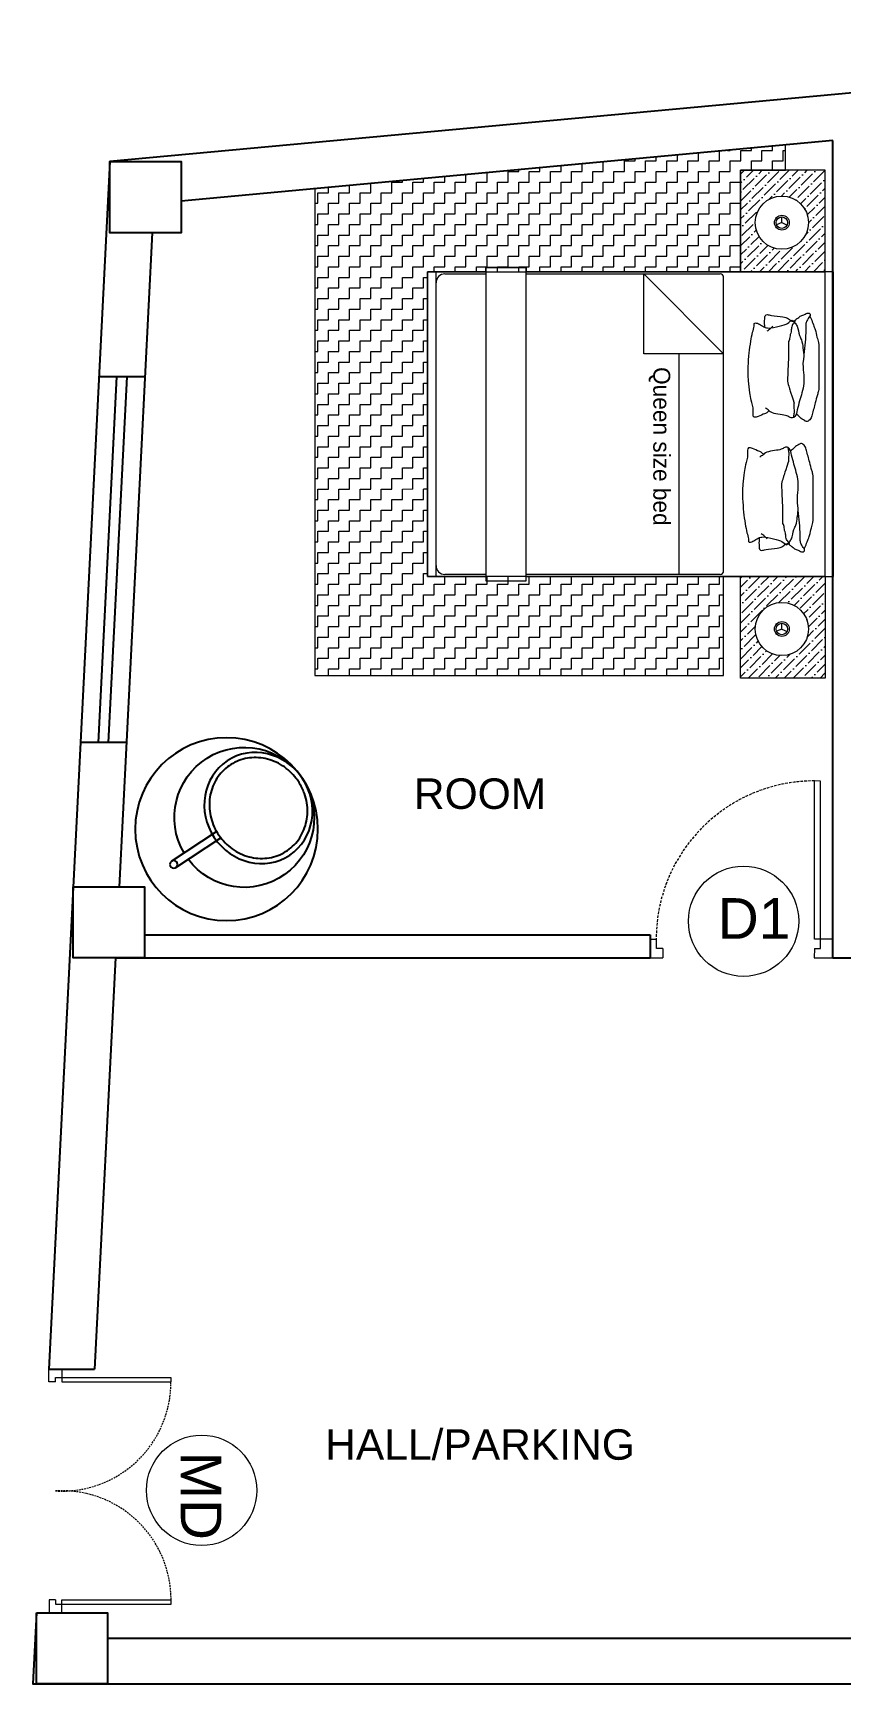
# Model space of a CAD drawing. Header units: inches. Extents: x -9985691 to 3643, y -3270716 to 4788.
# Drawn here: x -4975115.3 to -4974956.4, y -3264133.5 to -3263808.5 of the extents above; entities that cross this region are included whole.
import ezdxf

# ---------------------------------------------------------------- set-up
doc = ezdxf.new("R2010")
doc.units = ezdxf.units.IN
doc.header["$LTSCALE"] = 2
doc.header["$MEASUREMENT"] = 0
doc.linetypes.add('ACAD_ISO02W100', pattern=[15, 12, -3])
doc.linetypes.add('HIDDEN', pattern=[0.375, 0.25, -0.125])
doc.layers.get('0').update_dxf_attribs({"linetype": 'CONTINUOUS'})
for name, color, linetype, lineweight in [('Annotate-Lite.w', 177, 'CONTINUOUS', 9), ('Door-Window.w', 4, 'CONTINUOUS', 15), ('Elevation2', 212, 'CONTINUOUS', 20), ('Elevation3', 74, 'CONTINUOUS', 13), ('HATCH', 60, 'ACAD_ISO02W100', 13), ('TEXT', 181, 'CONTINUOUS', 25)]:
    doc.layers.add(name, color=color, linetype=linetype, lineweight=lineweight)
doc.layers.add('furniture', color=31, linetype='CONTINUOUS')
doc.layers.add('Text-external', color=7, linetype='CONTINUOUS')
doc.styles.add('arial.', font='arial.ttf')
doc.styles.add('gaurav', font='arial.ttf')
doc.styles.add('WD-75', font='ARIALN.TTF', dxfattribs={"height": 150})

# ---------------------------------------------------------------- blocks, each defined once
blk = doc.blocks.new('FDFDRE')
at = {"ltscale": 3}
for p, q in [((165701.11, -58637.82), (165701.1, -58641.5)), ((165704.78, -58637.83), (165701.11, -58637.82)), ((165704.78, -58639.66), (165704.78, -58637.83)), ((165766.98, -58637.83), (165770.65, -58637.82)), ((165766.98, -58639.66), (165766.98, -58637.83)), ((165770.65, -58637.82), (165770.65, -58641.5)), ((165701.1, -58641.5), (165703.55, -58641.5)), ((165703.55, -58641.5), (165703.53, -58672.63)), ((165704.78, -58639.66), (165703.55, -58639.66)), ((165703.55, -58639.66), (165703.55, -58641.5)), ((165703.55, -58641.5), (165704.78, -58641.5)), ((165704.78, -58641.5), (165704.76, -58672.65)), ((165766.98, -58639.66), (165768.2, -58639.66)), ((165766.98, -58641.5), (165767, -58672.65)), ((165768.2, -58641.5), (165766.98, -58641.5)), ((165768.2, -58639.66), (165768.2, -58641.5)), ((165770.65, -58641.5), (165768.2, -58641.5)), ((165768.2, -58641.5), (165768.22, -58672.63)), ((165703.53, -58672.63), (165704.76, -58672.65)), ((165768.22, -58672.63), (165767, -58672.65))]:
    blk.add_line(p, q, dxfattribs=at)
at = {"layer": 'Door-Window.w', "color": 9, "linetype": 'HIDDEN', "lineweight": 18}
for centre, start, end in [((165704.78, -58641.5), 269.9618, 3.3835), ((165766.98, -58641.5), 176.6165, 270.0382)]:
    blk.add_arc(centre, 31.16, start, end, dxfattribs=at)
blk = doc.blocks.new('3-0')
at = {"ltscale": 3}
for p, q in [((11063.05, 10097.68), (11065.97, 10099.9)), ((11065.25, 10097.81), (11066.71, 10098.92)), ((11065.99, 10096.84), (11065.25, 10097.81)), ((11065.97, 10099.9), (11066.71, 10098.92)), ((11063.05, 10097.68), (11064.53, 10095.73)), ((11065.99, 10096.84), (11064.53, 10095.73)), ((11085.5, 10074.13), (11110.32, 10092.96)), ((11086.24, 10073.15), (11111.05, 10091.97)), ((11111.05, 10091.97), (11110.32, 10092.96)), ((11084.04, 10073.02), (11082.57, 10071.91)), ((11082.57, 10071.91), (11084.79, 10068.98)), ((11084.04, 10073.02), (11084.78, 10072.04)), ((11084.78, 10072.04), (11086.24, 10073.15)), ((11086.24, 10073.15), (11085.5, 10074.13)), ((11087.72, 10071.2), (11086.24, 10073.15)), ((11084.79, 10068.98), (11087.72, 10071.2))]:
    blk.add_line(p, q, dxfattribs=at)
at = {"layer": 'Door-Window.w', "color": 9, "linetype": 'HIDDEN', "lineweight": 18}
blk.add_arc((11085.5, 10074.13), 31.16, 37.1906, 127.1465, dxfattribs=at)
blk = doc.blocks.new('Cocoon')
for p, q in [((0, 0.75), (-10.61, 0.75)), ((0, -0.75), (-10.61, -0.75))]:
    blk.add_line(p, q)
for centre, radius in [((-12.49, 0), 18), ((0, 0), 0.75)]:
    blk.add_circle(centre, radius)
blk.add_arc((-16.7, 0), 13.78, 3.1193, 356.8807)
blk.add_ellipse((-20.03, 0), major_axis=(0, 11.13), ratio=0.938886, start_param=-4.712389, end_param=1.570796)
blk.add_open_spline([(-29.49, 0), (-29.49, -0.74), (-29.41, -1.49), (-29, -3.43), (-28.54, -4.6), (-27.24, -6.68), (-26.41, -7.58), (-24.51, -9.01), (-23.44, -9.53), (-21.19, -10.13), (-20.02, -10.21), (-17.73, -9.91), (-16.61, -9.53), (-14.56, -8.36), (-13.64, -7.57), (-12.12, -5.68), (-11.52, -4.58), (-10.74, -2.22), (-10.55, -0.96), (-10.62, 1.55), (-10.87, 2.79), (-11.78, 5.1), (-12.44, 6.16), (-14.06, 7.95), (-15.02, 8.68), (-17.12, 9.72), (-18.26, 10.03), (-20.57, 10.19), (-21.73, 10.05), (-23.94, 9.31), (-24.98, 8.72), (-26.8, 7.18), (-27.58, 6.22), (-28.77, 4.07), (-29.17, 2.87), (-29.45, 1.09), (-29.49, 0.55), (-29.49, 0)], degree=3, knots=[-4.712389, -4.712389, -4.712389, -4.712389, -4.493837, -4.493837, -4.124866, -4.124866, -3.755896, -3.755896, -3.386925, -3.386925, -3.017955, -3.017955, -2.648984, -2.648984, -2.280014, -2.280014, -1.911043, -1.911043, -1.542073, -1.542073, -1.173102, -1.173102, -0.804132, -0.804132, -0.435161, -0.435161, -0.066191, -0.066191, 0.30278, 0.30278, 0.67175, 0.67175, 1.040721, 1.040721, 1.409691, 1.409691, 1.570796, 1.570796, 1.570796, 1.570796])
blk = doc.blocks.new('GFHH')
at = {"layer": 'Elevation2', "linetype": 'ByBlock'}
h = blk.add_hatch(dxfattribs=at)
h.set_pattern_fill('ZIGZAG', color=252, scale=500)
h.set_pattern_definition([(360, (690508.877, -565585.635), (62.5, 62.5), [62.5, -62.5]), (90, (690571.377, -565585.635), (-62.5, 62.5), [62.5, -62.5])])
edge = h.paths.add_edge_path()
edge.add_line((-550, 900), (-550, 1500))
edge.add_line((-550, 1500), (-285, 1500))
edge.add_line((-285, 1500), (-285, 1648.9))
edge.add_line((-285, 1648.9), (-3065.4, 1391.5))
edge.add_line((-3065.4, 1391.5), (-3065.4, -1484.3))
edge.add_line((-3065.4, -1484.3), (-650, -1484.3))
edge.add_line((-650, -1484.3), (-650, -900))
edge.add_line((-650, -900), (-2400, -900))
edge.add_line((-2400, -900), (-2400, 900))
edge.add_line((-2400, 900), (-650, 900.1))
at = {"layer": 'HATCH', "true_color": 0x8a5224}
h = blk.add_hatch(dxfattribs=at)
h.set_pattern_fill('ANSI36', color=27, scale=300, angle=4e-19)
edge = h.paths.add_edge_path(flags=16)
edge.add_arc((-305.8, 1190.3), 157.1, 0, 360)
edge = h.paths.add_edge_path()
edge.add_line((-50, 900), (-50, 1500))
edge.add_line((-50, 1500), (-550, 1500))
edge.add_line((-550, 1500), (-550, 900))
edge.add_line((-550, 900), (-50, 900))
h = blk.add_hatch(dxfattribs=at)
h.set_pattern_fill('ANSI36', color=27, scale=300, angle=4e-19)
edge = h.paths.add_edge_path(flags=16)
edge.add_arc((-305.9, -1209.8), 157.1, 0, 360)
edge = h.paths.add_edge_path()
edge.add_line((-50, -900), (-50, -1500))
edge.add_line((-50, -1500), (-550, -1500))
edge.add_line((-550, -1500), (-550, -900))
edge.add_line((-550, -900), (-50, -900))
at = {"layer": 'Elevation2', "linetype": 'ByBlock'}
for points in [[(-50, 900), (-50, 1500), (-550, 1500), (-550, 900), (-50, 900)], [(-2400, -900), (-2400, 900)], [(-2054.9, 900), (-2400, 900)], [(-2054.9, 900), (-2054.9, 925), (-1816.8, 925), (-1816.8, 900)], [(-1816.8, -900), (0, -900), (0, 900), (-1816.8, 900)], [(-2398.5, -900), (-2054.9, -900)], [(-2054.9, -900), (-2054.9, -925), (-1816.8, -925), (-1816.8, -900)], [(-50, -900), (-50, -1500), (-550, -1500), (-550, -900), (-50, -900)]]:
    blk.add_lwpolyline(points, dxfattribs=at)
at = {"layer": 'Elevation3', "linetype": 'ByBlock'}
for p, q in [((-2400, 900), (-2054.9, 900)), ((-2400, 900), (-2054.9, 900)), ((-2400, 900), (-2400, -900)), ((-2400, 900), (-2400, -900)), ((-2350, -900), (-2350, 900)), ((-2297.5, 887.5), (-2054.9, 887.5)), ((-2054.9, 925), (-2054.9, -925)), ((-1816.8, 925), (-2054.9, 925)), ((-1816.8, -925), (-1816.8, 925)), ((-1816.8, 887.5), (-671, 887.5)), ((-1122.5, 415), (-1122.5, 887.5)), ((-1122.5, 887.5), (-650, 415)), ((-671, 887.5), (-671, 887.5)), ((-650, 900.1), (-50, 900.1)), ((-650, -866.5), (-650, 866.5)), ((-650, 415), (-1122.5, 415)), ((-912.5, -887.5), (-912.5, 415)), ((-2400, -900), (-2325, -900)), ((-2400, -900), (-2054.9, -900)), ((-2265.5, -887.5), (-2297.5, -887.5)), ((-2054.9, -887.5), (-2297.5, -887.5)), ((-2054.9, -925), (-1816.8, -925)), ((-671, -887.5), (-1816.8, -887.5)), ((-50, -900), (-1816.8, -900)), ((-1816.8, -900), (-50, -900)), ((-671, -887.5), (-671, -887.5)), ((-650, -900), (-650, -900))]:
    blk.add_line(p, q, dxfattribs=at)
at = {"layer": 'Elevation3', "color": 252, "linetype": 'ByBlock'}
blk.add_lwpolyline([(-550, 900), (-550, 1500), (-285, 1500), (-285, 1648.9), (-3065.4, 1391.5), (-3065.4, -1484.3), (-650, -1484.3), (-650, -900), (-2400, -900), (-2400, 900), (-650, 900.1)], dxfattribs=at)
at = {"layer": 'Elevation3', "linetype": 'ByBlock'}
for points in [[(-305.8, 1190.3), (-337.3, 1177.3)], [(-305.8, 1190.3), (-305.8, 1224.3)], [(-305.8, 1190.3), (-274.9, 1176.1)], [(-50, -900), (-50, 900)], [(-305.9, -1209.8), (-337.4, -1222.8)], [(-305.9, -1209.8), (-305.9, -1175.8)], [(-305.9, -1209.8), (-275, -1224)]]:
    blk.add_lwpolyline(points, dxfattribs=at)
for centre, radius in [((-305.8, 1190.3), 157.1), ((-305.8, 1190.3), 43.9), ((-305.8, 1190.3), 34), ((-305.9, -1209.8), 157.1), ((-305.9, -1209.8), 43.9), ((-305.9, -1209.8), 34)]:
    blk.add_circle(centre, radius, dxfattribs=at)
for centre, radius, start, end in [((-2297.5, 835), 52.5, 90, 179.99988), ((-671, 866.5), 21, 0, 90), ((-2297.5, -835), 52.5, 180, 269.99966), ((-671, -866.5), 21, 270, 0)]:
    blk.add_arc(centre, radius, start, end, dxfattribs=at)
for points, knots in [([(-469.4, 579.4), (-472.5, 567.2), (-480.1, 537.8), (-491, 485.1), (-499, 417.7), (-506, 339.5), (-504.5, 260.7), (-496.7, 195), (-488, 133.8), (-470.2, 94.6), (-480.3, 39.3), (-444.7, 42.1), (-421.2, 59.1), (-393.9, 64.4), (-380.6, 81.9), (-365, 60.7), (-282.7, 56.5), (-261.7, 41.4), (-243, 33.8), (-220.6, 50.2), (-214.5, 89.2), (-201.5, 135.9), (-186.2, 187.6), (-173.3, 243.3), (-177.8, 306.3), (-183.3, 357.9), (-173.4, 406.2), (-181.7, 448), (-185.5, 492.5), (-207.3, 531.7), (-208.8, 571), (-227.2, 597.9), (-245.2, 622.5), (-267.5, 594.9), (-292.1, 585.5), (-376.4, 564.7), (-407.1, 571), (-431.3, 586.2), (-450.1, 597.2), (-471.3, 599.5), (-470.2, 587.4), (-469.4, 579.4)], [0, 0, 0, 0, 37.675347, 90.949896, 161.600006, 241.028952, 326.329738, 396.799252, 441.386682, 506.500813, 543.556107, 555.733149, 600.114079, 630.749821, 640.498362, 652.454963, 690.466927, 711.616066, 730.444411, 744.806435, 787.228832, 842.265528, 892.665084, 948.518294, 1012.501781, 1081.053029, 1102.591058, 1159.126257, 1207.214011, 1234.191709, 1292.56178, 1315.805567, 1338.439412, 1362.510795, 1396.721915, 1424.668303, 1450.723197, 1483.408718, 1509.994007, 1519.126789, 1537.654429, 1537.654429, 1537.654429, 1537.654429]), ([(-406.2, 572.6), (-407.2, 585.8), (-408.5, 604.7), (-406.3, 626.7), (-405.9, 642.5), (-388.9, 649.9), (-371.9, 639.4), (-292.1, 634.5), (-274.3, 626.6), (-261, 618.8), (-252.5, 611), (-244.1, 607.3), (-233.6, 605.2), (-225, 618.2), (-209, 626.4), (-193.7, 642.1), (-174.6, 645.5), (-160.2, 655.5), (-143, 657.7), (-136.8, 645), (-141.6, 634), (-150.8, 623.6), (-159.8, 608.6), (-164.8, 590.7), (-163.7, 573.2), (-164.1, 513.5), (-170.4, 459.8), (-176.2, 410.6)], [0, 0, 0, 0, 39.279679, 56.298797, 67.843727, 83.025594, 100.916595, 124.893337, 144.655275, 159.022917, 170.926251, 178.741009, 186.714563, 200.228748, 218.957243, 241.653385, 263.756398, 274.120971, 296.098831, 301.18415, 313.507406, 328.27079, 343.925505, 365.299491, 382.763969, 396.259244, 544.552639, 544.552639, 544.552639, 544.552639]), ([(-226.8, 614.4), (-227.7, 610.1), (-229.5, 602), (-238.5, 593.1), (-246.8, 582.8), (-249.6, 565.8), (-250.1, 547.5), (-258.5, 524.2), (-259.3, 498.3), (-266.7, 491.7), (-266.7, 468.1), (-266.2, 447.5), (-267.8, 427.5), (-266.7, 410.8), (-267.2, 400.1), (-267.5, 395.6)], [0, 0, 0, 0, 16.162314, 30.232094, 46.460824, 64.88182, 93.37719, 114.890434, 156.852411, 189.510156, 215.472282, 244.719372, 266.910563, 290.501654, 307.226996, 307.226996, 307.226996, 307.226996]), ([(-140.2, 637.9), (-137.7, 632.8), (-129.4, 616.5), (-121, 589.2), (-105.8, 554.1), (-100.2, 518.1), (-86.5, 475), (-86.7, 419), (-86.6, 356.3), (-86.5, 294.8), (-86.9, 243.9), (-86, 203.1), (-98.6, 166), (-106.9, 130.6), (-117.3, 91.2), (-127.2, 60), (-132.9, 34.2), (-144.9, 21.6), (-157.6, 12.8), (-177, 23.6), (-193.8, 35.4), (-208.9, 50.1), (-216.7, 57.3), (-220.4, 60.7)], [0, 0, 0, 0, 16.93626, 54.963102, 85.384586, 131.157263, 163.522863, 220.606873, 297.164288, 352.356861, 404.878817, 450.357535, 473.036625, 521.833866, 559.621534, 594.836482, 621.302432, 635.790156, 646.939544, 663.821432, 694.441308, 711.44347, 726.489475, 726.489475, 726.489475, 726.489475]), ([(-359.4, 578.6), (-364.2, 573.3), (-374.5, 561.7), (-387.6, 553.3), (-394.6, 548.8)], [0, 0, 0, 0, 21.269619, 46.30416, 46.30416, 46.30416, 46.30416]), ([(-267.5, 395.6), (-272.4, 259.3), (-271.3, 243.7), (-262.6, 219.7), (-257.6, 198), (-232.3, 124.1)], [474.121553, 474.121553, 474.121553, 474.121553, 484.878784, 533.450276, 568.269013, 568.269013, 568.269013, 568.269013]), ([(-237, 38.9), (-235, 46.7), (-230.7, 64.2), (-232.8, 92.9), (-232.5, 113.5), (-232.3, 124.1)], [0.869434, 0.869434, 0.869434, 0.869434, 30.757575, 68.157145, 107.969584, 107.969584, 107.969584, 107.969584]), ([(-374.2, 73.6), (-376.9, 76.4), (-385.6, 85.1), (-396, 91.8), (-403, 96.3)], [11.828702, 11.828702, 11.828702, 11.828702, 26.587025, 57.880202, 57.880202, 57.880202, 57.880202]), ([(-502.7, -677.7), (-505.9, -665.6), (-513.4, -636.2), (-524.4, -583.4), (-532.3, -516), (-539.3, -437.9), (-537.9, -359.1), (-530, -293.4), (-521.3, -232.1), (-503.6, -193), (-513.6, -137.6), (-478, -140.5), (-454.6, -157.5), (-427.2, -162.8), (-413.9, -180.2), (-398.4, -159.1), (-316.1, -154.9), (-295, -139.8), (-276.3, -132.2), (-254, -148.6), (-247.8, -187.6), (-234.8, -234.3), (-219.6, -286), (-206.7, -341.7), (-211.1, -404.7), (-216.6, -456.3), (-206.7, -504.5), (-215, -546.4), (-218.8, -590.8), (-240.6, -630), (-242.2, -669.3), (-260.6, -696.3), (-278.5, -720.8), (-300.9, -693.3), (-325.5, -683.8), (-409.7, -663), (-440.5, -669.4), (-464.6, -684.6), (-483.5, -695.5), (-504.7, -697.8), (-503.5, -685.8), (-502.7, -677.7)], [0, 0, 0, 0, 37.675347, 90.949896, 161.600006, 241.028952, 326.329738, 396.799252, 441.386682, 506.500813, 543.556107, 555.733149, 600.114079, 630.749821, 640.498362, 652.454963, 690.466927, 711.616066, 730.444411, 744.806435, 787.228832, 842.265528, 892.665084, 948.518294, 1012.501781, 1081.053029, 1102.591058, 1159.126257, 1207.214011, 1234.191709, 1292.56178, 1315.805567, 1338.439412, 1362.510795, 1396.721915, 1424.668303, 1450.723197, 1483.408718, 1509.994007, 1519.126789, 1537.654429, 1537.654429, 1537.654429, 1537.654429]), ([(-407.6, -171.9), (-410.3, -174.8), (-418.9, -183.5), (-429.3, -190.2), (-436.4, -194.7)], [11.828702, 11.828702, 11.828702, 11.828702, 26.587025, 57.880202, 57.880202, 57.880202, 57.880202]), ([(-270.3, -137.2), (-268.4, -145), (-264.1, -162.5), (-266.1, -191.3), (-265.8, -211.9), (-265.7, -222.5)], [0.869434, 0.869434, 0.869434, 0.869434, 30.757575, 68.157145, 107.969584, 107.969584, 107.969584, 107.969584]), ([(-173.6, -736.2), (-171, -731.2), (-162.8, -714.8), (-154.3, -687.6), (-139.2, -652.5), (-133.6, -616.5), (-119.8, -573.4), (-120, -517.3), (-120, -454.7), (-119.9, -393.1), (-120.2, -342.3), (-119.3, -301.5), (-131.9, -264.3), (-140.2, -229), (-150.6, -189.5), (-160.5, -158.3), (-166.2, -132.5), (-178.2, -120), (-190.9, -111.2), (-210.3, -122), (-227.1, -133.7), (-242.2, -148.5), (-250.1, -155.7), (-253.8, -159.1)], [0, 0, 0, 0, 16.93626, 54.963102, 85.384586, 131.157263, 163.522863, 220.606873, 297.164288, 352.356861, 404.878817, 450.357535, 473.036625, 521.833866, 559.621534, 594.836482, 621.302432, 635.790156, 646.939544, 663.821432, 694.441308, 711.44347, 726.489475, 726.489475, 726.489475, 726.489475]), ([(-300.8, -494), (-305.8, -357.7), (-304.6, -342), (-295.9, -318), (-290.9, -296.4), (-265.7, -222.5)], [474.121553, 474.121553, 474.121553, 474.121553, 484.878784, 533.450276, 568.269013, 568.269013, 568.269013, 568.269013]), ([(-439.6, -671), (-440.5, -684.2), (-441.8, -703.1), (-439.6, -725.1), (-439.3, -740.8), (-422.2, -748.2), (-405.2, -737.8), (-325.4, -732.8), (-307.6, -725), (-294.4, -717.1), (-285.8, -709.4), (-277.5, -705.7), (-266.9, -703.6), (-258.4, -716.5), (-242.4, -724.8), (-227.1, -740.5), (-207.9, -743.9), (-193.5, -753.8), (-176.3, -756), (-170.2, -743.3), (-174.9, -732.3), (-184.2, -721.9), (-193.1, -706.9), (-198.1, -689), (-197, -671.5), (-197.4, -611.8), (-203.8, -558.1), (-209.6, -509)], [0, 0, 0, 0, 39.279679, 56.298797, 67.843727, 83.025594, 100.916595, 124.893337, 144.655275, 159.022917, 170.926251, 178.741009, 186.714563, 200.228748, 218.957243, 241.653385, 263.756398, 274.120971, 296.098831, 301.18415, 313.507406, 328.27079, 343.925505, 365.299491, 382.763969, 396.259244, 544.552639, 544.552639, 544.552639, 544.552639]), ([(-260.1, -712.7), (-261, -708.4), (-262.8, -700.3), (-271.8, -691.5), (-280.1, -681.2), (-282.9, -664.1), (-283.4, -645.9), (-291.8, -622.5), (-292.7, -596.7), (-300, -590), (-300, -566.5), (-299.5, -545.9), (-301.1, -525.9), (-300, -509.2), (-300.5, -498.5), (-300.8, -494)], [0, 0, 0, 0, 16.162314, 30.232094, 46.460824, 64.88182, 93.37719, 114.890434, 156.852411, 189.510156, 215.472282, 244.719372, 266.910563, 290.501654, 307.226996, 307.226996, 307.226996, 307.226996]), ([(-392.8, -676.9), (-397.5, -671.6), (-407.9, -660.1), (-420.9, -651.7), (-428, -647.1)], [0, 0, 0, 0, 21.269619, 46.30416, 46.30416, 46.30416, 46.30416])]:
    blk.add_open_spline(points, degree=3, knots=knots, dxfattribs=at)
at = {"layer": 'Text-external', "insert": (-965.6, -131), "char_height": 100, "attachment_point": 2, "rotation": 270, "style": 'WD-75'}
blk.add_mtext_dynamic_manual_height_columns('{\\fCentury Gothic|b0|i0|c0|p34;Queen size bed}', width=1921.111, gutter_width=1, heights=[0], dxfattribs=at)

msp = doc.modelspace()

# ---------------------------------------------------------------- linework, layer by layer
at = {"ltscale": 0.5}
for p, q in [((-4974957.74, -3263829.64), (-4975086.18, -3263841.53)), ((-4974957.74, -3263990.53), (-4974957.74, -3263829.64)), ((-4975091.88, -3263847.78), (-4975098.4, -3263976.56)), ((-4975102.47, -3263948.17), (-4975098.82, -3263876.17)), ((-4975093.32, -3263876.17), (-4975102.33, -3263876.17)), ((-4975100.46, -3263948.17), (-4975096.82, -3263876.17)), ((-4975096.96, -3263948.17), (-4975105.97, -3263948.17)), ((-4975093.41, -3263986.03), (-4974993.74, -3263986.03)), ((-4974993.74, -3263986.03), (-4974993.74, -3263990.53)), ((-4975099.1, -3263990.53), (-4975103.2, -3264071.49)), ((-4975099.1, -3263990.53), (-4974993.74, -3263990.53)), ((-4974957.74, -3263990.53), (-4974939.24, -3263990.53)), ((-4975112.21, -3264071.49), (-4975103.2, -3264071.49)), ((-4975100.64, -3264124.49), (-4974953.24, -3264124.49))]:
    msp.add_line(p, q, dxfattribs=at)
for points in [[(-4974826.61, -3263808.46), (-4975100.18, -3263833.78), (-4975112.21, -3264071.49)], [(-4975114.64, -3264119.49), (-4975115.35, -3264133.49), (-4974768.88, -3264133.49), (-4974766.6, -3263990.53)]]:
    msp.add_lwpolyline(points, dxfattribs=at)
for points in [[(-4975100.18, -3263833.78), (-4975086.18, -3263833.78), (-4975086.18, -3263847.78), (-4975100.18, -3263847.78)], [(-4975107.41, -3263976.56), (-4975093.41, -3263976.56), (-4975093.41, -3263990.56), (-4975107.41, -3263990.56)], [(-4975114.64, -3264119.49), (-4975100.64, -3264119.49), (-4975100.64, -3264133.49), (-4975114.64, -3264133.49)]]:
    msp.add_lwpolyline(points, close=True, dxfattribs=at)
at = {"layer": 'Annotate-Lite.w', "ltscale": 0.005}
for centre in [(-4974975.36, -3263983.33), (-4975082.13, -3264095.37)]:
    msp.add_circle(centre, 10.86, dxfattribs=at)

# ---------------------------------------------------------------- block references
at = {"layer": 'Door-Window.w', "linetype": 'ByBlock', "xscale": 0.999791003999291, "yscale": 0.9997910037636757, "zscale": 0.9997910039624013, "rotation": 52.80940477362314}
msp.add_blockref('3-0', (-4973637.18, -3278904.26), dxfattribs=at)
at = {"layer": 'Door-Window.w', "ltscale": 0.005, "xscale": 0.6902154343203492, "yscale": 0.6902154343203492, "zscale": 0.6902154343837619, "rotation": 90.03817094646979}
msp.add_blockref('FDFDRE', (-5015508.71, -3378515.89), dxfattribs=at)
at = {"layer": 'Elevation2', "linetype": 'ByBlock', "xscale": 0.03333256384414479, "yscale": 0.03333256384414479, "zscale": 0.03333256384414479, "rotation": 0.001510264620625345}
msp.add_blockref('GFHH', (-4974957.62, -3263885.47), dxfattribs=at)
at = {"layer": 'furniture', "xscale": -1, "rotation": 33.641437304566}
msp.add_blockref('Cocoon', (-4975087.62, -3263972.13), dxfattribs=at)

# ---------------------------------------------------------------- texts
at = {"layer": 'Annotate-Lite.w', "ltscale": 0.005, "insert": (-4974980.44, -3263978.78), "char_height": 8, "attachment_point": 1, "style": 'gaurav'}
msp.add_mtext_dynamic_manual_height_columns('D1', width=8, gutter_width=100, heights=[0], dxfattribs=at)
at = {"layer": 'Annotate-Lite.w', "ltscale": 0.005, "insert": (-4975078.23, -3264087.76), "char_height": 8, "attachment_point": 1, "rotation": 270, "style": 'gaurav'}
msp.add_mtext_dynamic_manual_height_columns('MD', width=8, gutter_width=100, heights=[0], dxfattribs=at)
at = {"layer": 'TEXT', "lineweight": -2, "char_height": 6, "attachment_point": 5, "style": 'arial.'}
for s, insert in [('ROOM', (-4975027.28, -3263958.25)), ('HALL/PARKING', (-4975027.28, -3264086.39))]:
    msp.add_mtext_dynamic_manual_height_columns(s, width=45.7314, gutter_width=30, heights=[0], dxfattribs=dict(at, insert=insert))

doc.saveas('drawing.dxf')
